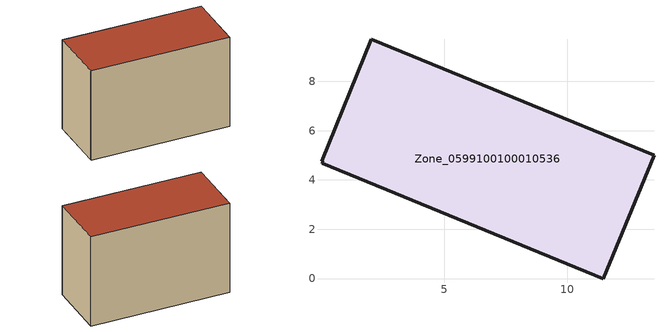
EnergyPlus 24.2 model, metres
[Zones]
Zone_0599100100010536
 floor ground (C_G): 0.08,4.76 0.03,4.76 2.05,9.7 13.51,4.99 11.46,0 0.05,4.68 z0
 wall outside (C_F): 11.46,0 13.51,4.99 2.05,9.7 0.03,4.76 0.08,4.76 0.05,4.68 11.46,0 z0:8.42
 roof outside (C_R): 0.03,4.76 0.08,4.76 0.05,4.68 11.46,0 13.51,4.99 2.05,9.7 z8.42
[BUILDING]
Pand.0599100100010536: North Axis=0; Terrain=City; Loads Convergence Tolerance Value=0.04; Temperature Convergence Tolerance Value=0.4; Solar Distribution=FullExterior; Maximum Number of Warmup Days=25; Minimum Number of Warmup Days=1
[Site:Location]
Rotterdam.The.Hague.AP_ZH_NLD Design_Conditions: Latitude=51.96; Longitude=4.45; Time Zone=1; Elevation=-4.5
[SITE:GROUNDTEMPERATURE:BUILDINGSURFACE]
18, 18, 18, 18, 18, 18, 18, 18, 18, 18, 18, 18
[MATERIAL] Thermal Absorptance=0.9; Solar Absorptance=0.7; Visible Absorptance=0.7
Name | Roughness | Thickness | Conductivity | Density | Specific Heat
G.TI.2015-2018 | MediumSmooth | 0.15 | 0.0428571 | 540 | 1210
F.TI.2015-2018 | Rough | 0.3 | 0.0666667 | 1920 | 840
R.TI.2015-2018 | MediumRough | 0.2 | 0.0333333 | 1500 | 1000
[CONSTRUCTION]
C_G: G.TI.2015-2018
C_F: F.TI.2015-2018
C_R: R.TI.2015-2018
[ZONE]
Zone_0599100100010536: Type=1; Multiplier=1; Ceiling Height=Autocalculate; Volume=Autocalculate; Floor Area=autocalculate; Part of Total Floor Area=Yes
[ZONEINFILTRATION:DESIGNFLOWRATE]
Infil_Zone_0599100100010536: Zone or ZoneList or Space or SpaceList=Zone_0599100100010536; Schedule=AlwaysOn; Design Flow Rate Calculation Method=Flow/Area; Flow Rate per Floor Area=0.0015; Constant Term Coefficient=1; Temperature Term Coefficient=0; Velocity Term Coefficient=0; Velocity Squared Term Coefficient=0
[HVACTEMPLATE:ZONE:IDEALLOADSAIRSYSTEM]
Zone_0599100100010536: Maximum Heating Supply Air Temperature=50; Minimum Cooling Supply Air Temperature=13; Maximum Heating Supply Air Humidity Ratio=0.0156; Minimum Cooling Supply Air Humidity Ratio=0.0077; Heating Limit=NoLimit; Cooling Limit=NoLimit; Dehumidification Control Type=ConstantSensibleHeatRatio; Cooling Sensible Heat Ratio=0.7; Dehumidification Setpoint=60; Humidification Control Type=None; Humidification Setpoint=30; Outdoor Air Method=None; Outdoor Air Flow Rate per Person=0.00944; Outdoor Air Flow Rate per Zone Floor Area=0; Outdoor Air Flow Rate per Zone=0; Demand Controlled Ventilation Type=None; Outdoor Air Economizer Type=NoEconomizer; Heat Recovery Type=None; Sensible Heat Recovery Effectiveness=0.7; Latent Heat Recovery Effectiveness=0.65
[ZONECONTROL:THERMOSTAT]
ThermostatControl_Zone_0599100100010536: Zone or ZoneList=Zone_0599100100010536; Control Type Schedule=DualSetpointControlType; Control 1=Thermostat_Zone_0599100100010536; Temperature Difference Between Cutout And Setpoint=0
[THERMOSTATSETPOINT:DUALSETPOINT]
Thermostat_Zone_0599100100010536: Heating Setpoint Temperature Schedule=HeatingSetpoint_Zone_0599100100010536; Cooling Setpoint Temperature Schedule=CoolingSetpoint_Zone_0599100100010536
[SCHEDULE:COMPACT]
HeatingSetpoint_Zone_0599100100010536: Through: 12/31, For: AllDays, Until: 24:00, 21
CoolingSetpoint_Zone_0599100100010536: Through: 12/31, For: AllDays, Until: 24:00, 24
DualSetpointControlType: Through: 12/31, For: AllDays, Until: 24:00, 4
AlwaysOn: Through: 12/31, For: AllDays, Until: 24:00, 1
